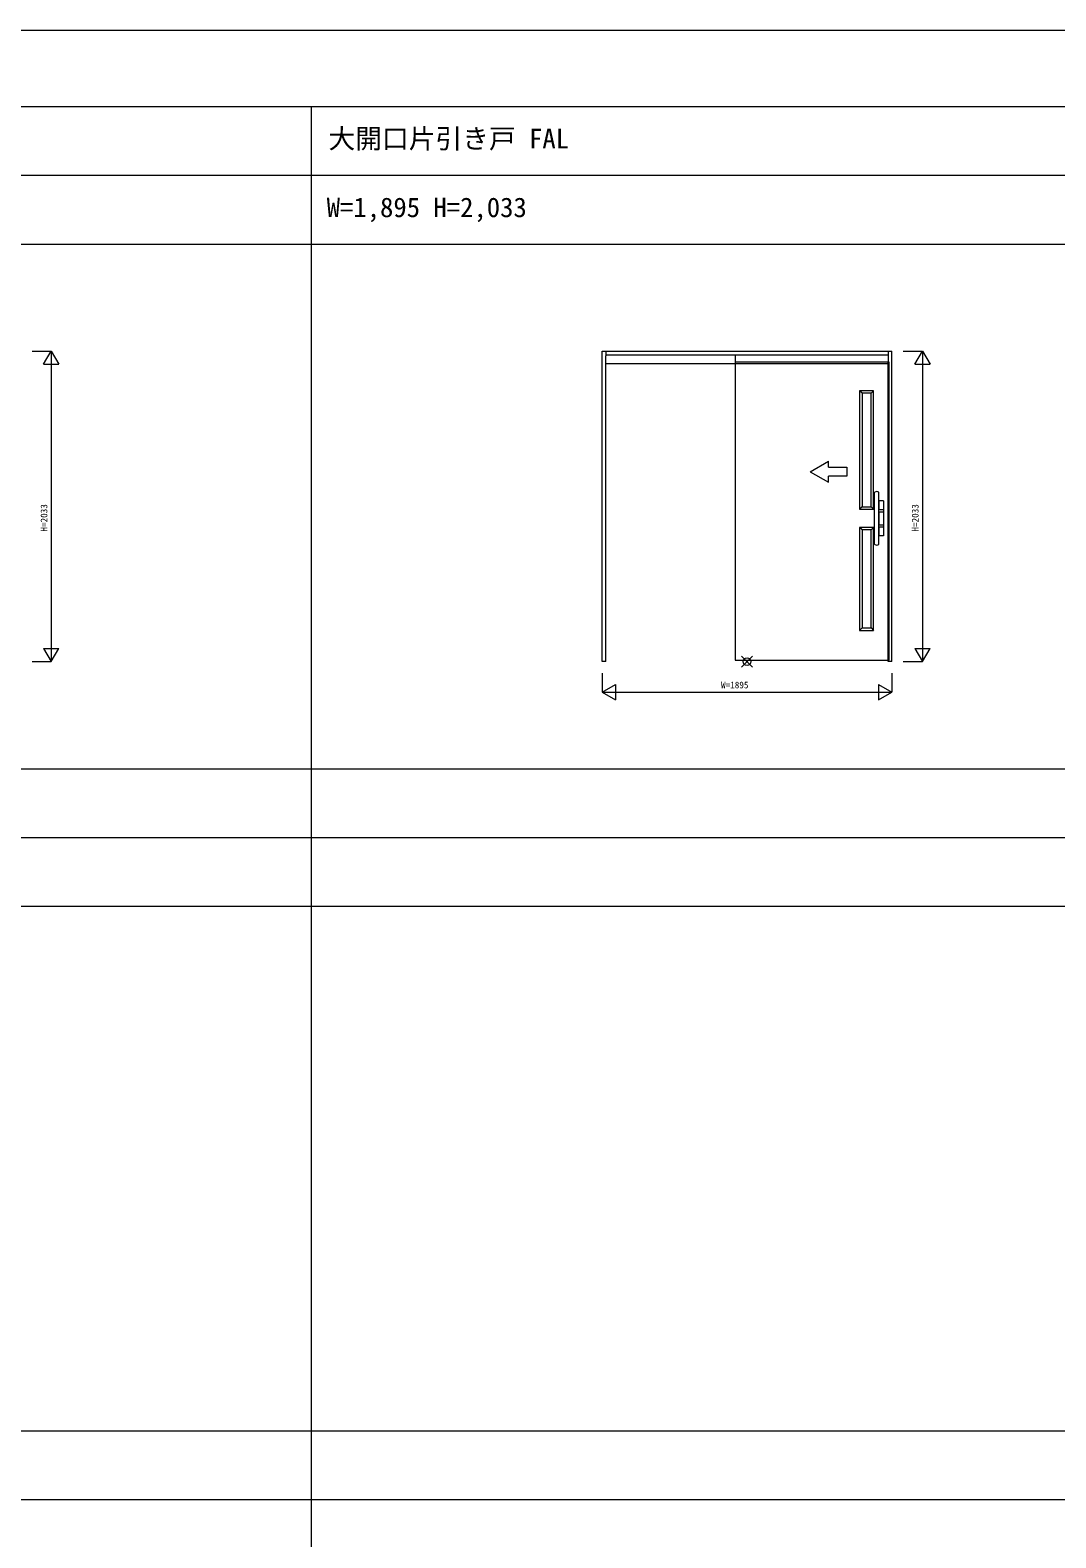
# Model space of a CAD drawing. Units: millimetres, scale not verified. Extents: x -14341 to 14341, y -10000 to 10000.
# Drawn here: x 919 to 7630, y 130 to 10000 of the extents above; entities that cross this region are included whole.
import ezdxf
from ezdxf.enums import TextEntityAlignment as Align

# ---------------------------------------------------------------- set-up
doc = ezdxf.new("R2010")
doc.units = ezdxf.units.MM
doc.header["$LTSCALE"] = 50
doc.linetypes.add('USER2', pattern=[4, 3, -1])
doc.layers.add('0-0_0', color=7, linetype='Continuous')
for name, color, linetype, lineweight in [('0-1_YKK_F1', 7, 'Continuous', 18), ('0-2_YKK_A1', 4, 'Continuous', 18), ('0-3_YKK_N1', 2, 'Continuous', 18), ('0-6_YKK_IN', 1, 'Continuous', 18)]:
    doc.layers.add(name, color=color, linetype=linetype, lineweight=lineweight)
doc.styles.add('ＭＳ ゴシック', font='')
doc.styles.get('ＭＳ ゴシック').set_extended_font_data('MS Gothic')

msp = doc.modelspace()

# ---------------------------------------------------------------- linework, layer by layer
at = {"layer": '0-1_YKK_F1'}
for p, q in [((-14340.51, 10000), (14340.51, 10000)), ((-14340.51, 9500), (14159.49, 9500)), ((2759.49, -10000), (2759.49, 9500)), ((-14340.51, 9050), (14159.49, 9050)), ((-14340.51, 8600), (14159.49, 8600)), ((-14340.51, 5165), (14159.49, 5165)), ((-14340.51, 4715), (14159.49, 4715)), ((-14340.51, 4265), (14159.49, 4265)), ((-14340.51, 830), (14159.49, 830)), ((-14340.51, 380), (14159.49, 380))]:
    msp.add_line(p, q, dxfattribs=at)
at = {"layer": '0-2_YKK_A1'}
for p, q in [((4661.99, 7899), (6556.99, 7899)), ((4661.99, 5866), (4661.99, 7899)), ((4685.99, 7899), (4685.99, 7869)), ((6532.99, 7899), (6532.99, 7827)), ((6556.99, 5866), (6556.99, 7899)), ((4685.99, 7875), (6532.99, 7875)), ((4685.99, 5870), (4685.99, 7869)), ((4685.99, 7817.3), (6532.99, 7817.3)), ((5532.99, 7826.94), (5532.99, 5874.94)), ((6532.99, 5871), (6532.99, 7827)), ((6345.99, 7638.5), (6345.99, 6864.5)), ((6437.99, 7638.5), (6345.99, 7638.5)), ((6361.99, 7622.5), (6345.99, 7638.5)), ((6361.99, 7622.5), (6361.99, 6880.5)), ((6421.99, 7622.5), (6361.99, 7622.5)), ((6421.99, 7622.5), (6437.99, 7638.5)), ((6023.49, 7109.41), (6143.49, 7178.69)), ((6023.49, 7109.41), (6143.49, 7040.13)), ((6143.49, 7139.41), (6143.49, 7178.69)), ((6143.49, 7040.13), (6143.49, 7079.41)), ((6444.49, 6634.54), (6444.49, 6974.26)), ((6472.49, 6634.54), (6472.49, 6974.26)), ((6472.49, 6918.9), (6472.49, 6861.15)), ((6501.99, 6919.4), (6472.99, 6919.4)), ((6502.49, 6918.9), (6502.49, 6689.9)), ((6361.99, 6880.5), (6345.99, 6864.5)), ((6421.99, 6880.5), (6437.99, 6864.5)), ((6472.49, 6861.15), (6502.49, 6861.15)), ((6472.49, 6847.65), (6472.49, 6761.15)), ((6472.49, 6847.65), (6502.49, 6847.65)), ((6345.99, 6744.5), (6345.99, 6070.5)), ((6437.99, 6744.5), (6345.99, 6744.5)), ((6361.99, 6728.5), (6345.99, 6744.5)), ((6361.99, 6728.5), (6361.99, 6086.5)), ((6421.99, 6728.5), (6361.99, 6728.5)), ((6421.99, 6728.5), (6437.99, 6744.5)), ((6472.49, 6761.15), (6502.49, 6761.15)), ((6472.49, 6747.65), (6472.49, 6689.9)), ((6472.49, 6747.65), (6502.49, 6747.65)), ((6501.99, 6689.4), (6472.99, 6689.4)), ((6361.99, 6086.5), (6345.99, 6070.5)), ((6421.99, 6086.5), (6437.99, 6070.5)), ((4685.99, 5866), (4661.99, 5866)), ((4685.99, 5866), (4685.99, 5870)), ((5532.99, 5875), (6540.49, 5875)), ((6532.99, 5866), (6532.99, 5871)), ((6556.99, 5866), (6532.99, 5866))]:
    msp.add_line(p, q, dxfattribs=at)
at = {"layer": '0-2_YKK_A1', "linetype": 'USER2'}
msp.add_line((5532.99, 7874.94), (5532.99, 7826.94), dxfattribs=at)
at = {"layer": '0-2_YKK_A1'}
for points in [[(6540.49, 5875), (6540.49, 7827), (5532.99, 7827)], [(6345.99, 6864.5), (6437.99, 6864.5), (6437.99, 7638.5)], [(6361.99, 6880.5), (6421.99, 6880.5), (6421.99, 7622.5)], [(6143.49, 7139.41), (6263.49, 7139.41), (6263.49, 7079.41), (6143.49, 7079.41)], [(6345.99, 6070.5), (6437.99, 6070.5), (6437.99, 6744.5)], [(6361.99, 6086.5), (6421.99, 6086.5), (6421.99, 6728.5)]]:
    msp.add_lwpolyline(points, dxfattribs=at)
for centre, radius, start, end in [((6446.49, 6974.26), 2, 119.32717, 180), ((6458.49, 6952.9), 26.5, 60.67283, 119.32717), ((6470.49, 6974.26), 2, 0, 60.67283), ((6472.99, 6918.9), 0.5, 90, 180), ((6501.99, 6918.9), 0.5, 0, 90), ((6446.49, 6634.54), 2, 180, 240.67283), ((6458.49, 6655.9), 26.5, 240.67283, 299.32717), ((6470.49, 6634.54), 2, 299.32717, 0), ((6472.99, 6689.9), 0.5, 180, 270), ((6501.99, 6689.9), 0.5, 270, 0)]:
    msp.add_arc(centre, radius, start, end, dxfattribs=at)
at = {"layer": '0-3_YKK_N1'}
for p, q in [((931.99, 7899), (1056.99, 7899)), ((1056.99, 7899), (1056.99, 5866)), ((6631.99, 7899), (6756.99, 7899)), ((6756.99, 7899), (6756.99, 5866)), ((1006.99, 7812.4), (1106.99, 7812.4)), ((6706.99, 7812.4), (6806.99, 7812.4)), ((1006.99, 5952.6), (1106.99, 5952.6)), ((6706.99, 5952.6), (6806.99, 5952.6)), ((931.99, 5866), (1056.99, 5866)), ((6631.99, 5866), (6756.99, 5866)), ((6556.99, 5791), (6556.99, 5666)), ((4661.99, 5666), (4748.59, 5716)), ((4661.99, 5666), (4748.59, 5616)), ((4748.59, 5716), (4748.59, 5616)), ((6470.39, 5716), (6556.99, 5666))]:
    msp.add_line(p, q, dxfattribs=at)
for points in [[(1006.99, 7812.4), (1056.99, 7899), (1106.99, 7812.4)], [(6706.99, 7812.4), (6756.99, 7899), (6806.99, 7812.4)], [(1006.99, 5952.6), (1056.99, 5866), (1106.99, 5952.6)], [(6706.99, 5952.6), (6756.99, 5866), (6806.99, 5952.6)], [(4661.99, 5791), (4661.99, 5666), (6556.99, 5666)], [(6470.39, 5716), (6470.39, 5616), (6556.99, 5666)]]:
    msp.add_lwpolyline(points, dxfattribs=at)
at = {"layer": '0-6_YKK_IN'}
for p, q in [((5574.14, 5830.64), (5644.85, 5901.36)), ((5574.14, 5901.36), (5644.85, 5830.64))]:
    msp.add_line(p, q, dxfattribs=at)
msp.add_circle((5609.49, 5866), 25, dxfattribs=at)

# ---------------------------------------------------------------- texts
at = {"layer": '0-0_0', "style": 'ＭＳ ゴシック'}
for s, p in [('大開口片引き戸 FAL', (2871.16, 9187.5)), ('W=1,895 H=2,033', (2859.49, 8737.5))]:
    msp.add_text(s, height=128.3, dxfattribs=at).set_placement(p, align=Align.BOTTOM_LEFT)
at = {"layer": '0-3_YKK_N1', "color": 7, "style": 'ＭＳ ゴシック'}
for p in [(1044.99, 6717.5), (6744.99, 6717.5)]:
    msp.add_text('H=2033', height=43.99, rotation=90, dxfattribs=at).set_placement(p, align=Align.BOTTOM_LEFT)
msp.add_text('W=1895', height=43.99, dxfattribs=at).set_placement((5439.49, 5678), align=Align.BOTTOM_LEFT)

doc.saveas('drawing.dxf')
